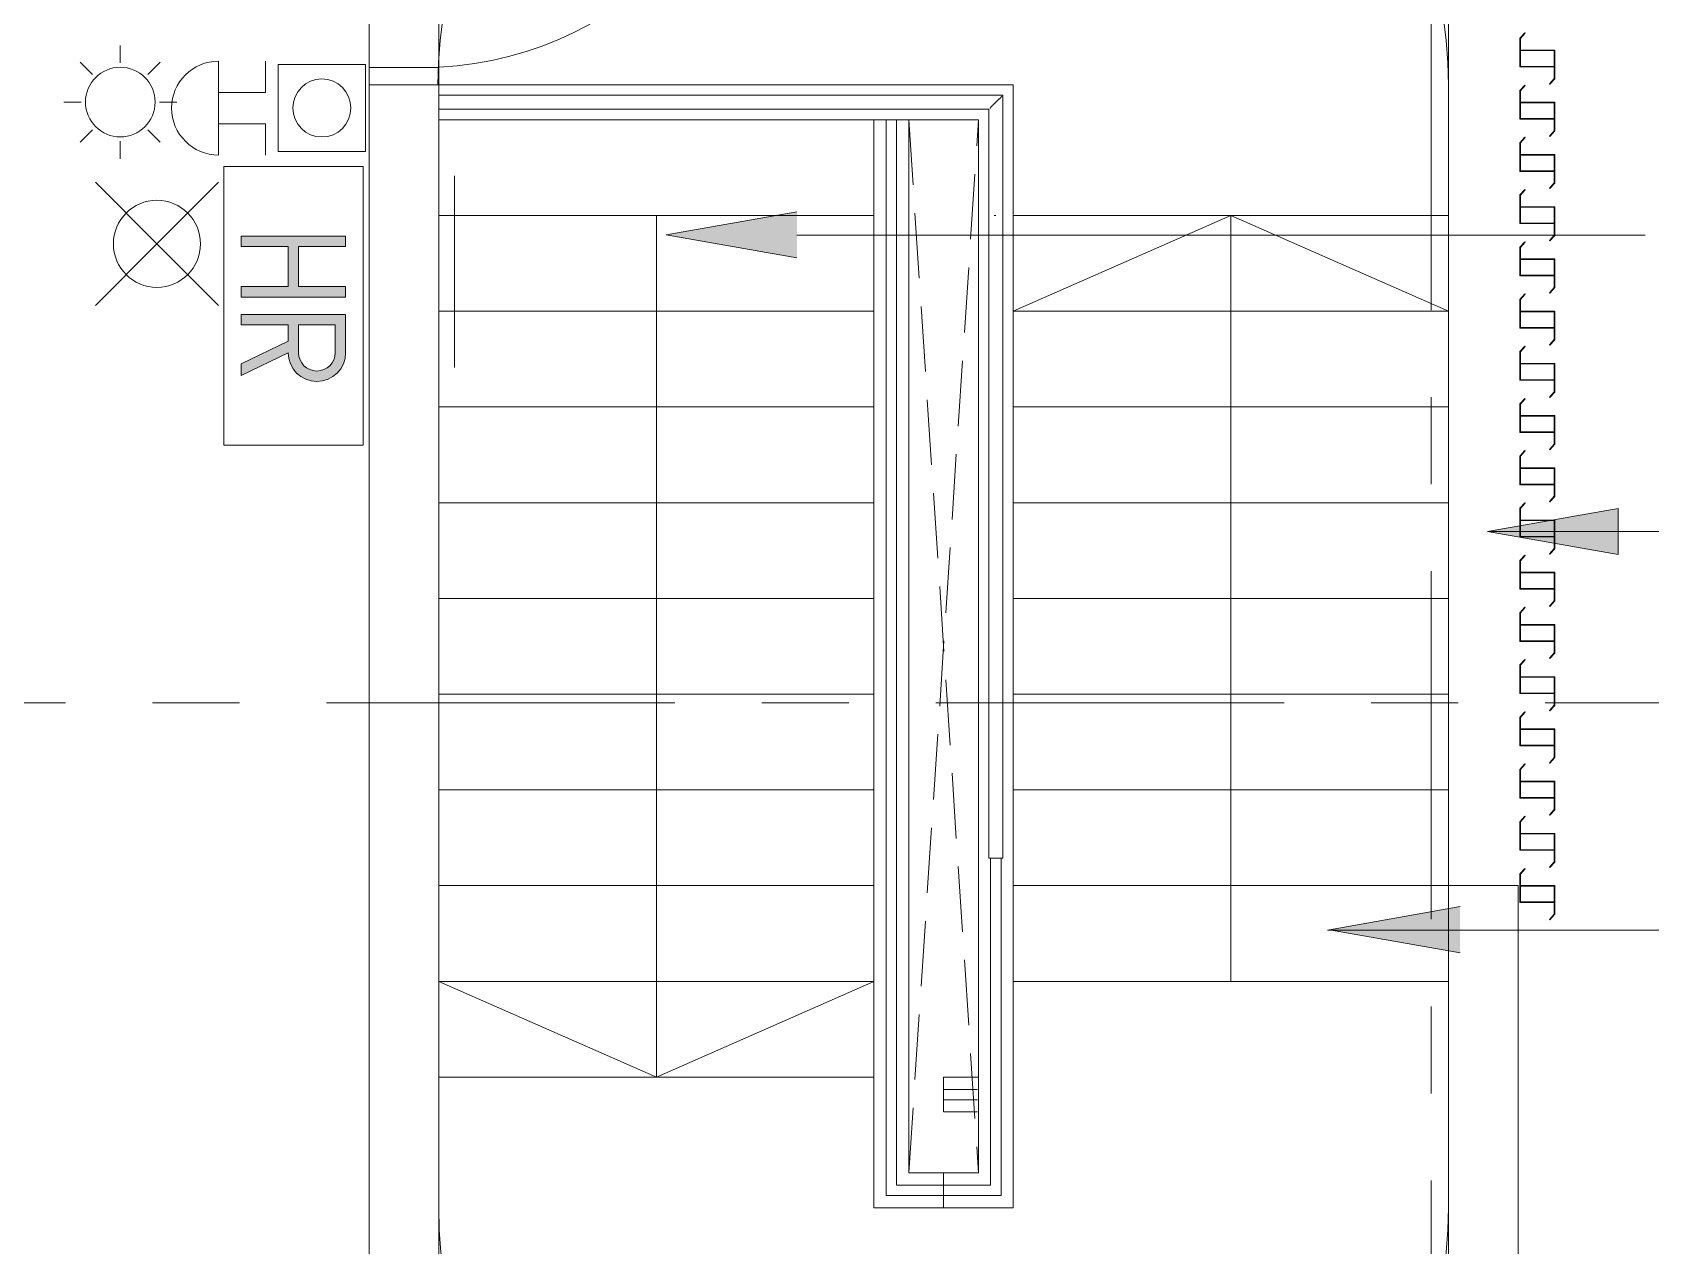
# Model space of a CAD drawing. Header units: millimetres. Extents: x -1834842 to 700335, y -490313101 to 518363.
# Drawn here: x -1195064 to -1190416, y 289210 to 292695 of the extents above; entities that cross this region are included whole.
import ezdxf

# ---------------------------------------------------------------- set-up
doc = ezdxf.new("R2010")
doc.units = ezdxf.units.MM
doc.header["$LTSCALE"] = 0.5
doc.linetypes.add('IDA - Grid Line', pattern=[3500, 2000, -500, 500, -500])
doc.linetypes.add('IDA - Hidden 065', pattern=[537.5, 375, -162.5])
doc.layers.add('0-LOWER ROOF', color=7, linetype='Continuous')
for name, color, linetype, lineweight in [('A-_ANOTTEXT_T', 7, 'Continuous', 9), ('A-_DETA----_ED-1', 7, 'Continuous', 9), ('A-_ROOMNAME_A', 8, 'Continuous', 9), ('A-_WALLPRTN_E', 8, 'Continuous', 9), ('S-_STRC----_A-1', 7, 'Continuous', 9)]:
    doc.layers.add(name, color=color, linetype=linetype, lineweight=lineweight)
for name, color, linetype, lineweight, true_color in [('A-_DETA----_ED', 6, 'Continuous', 9, 0xff00ff), ('A-_DETA----_ED-2', 1, 'Continuous', 9, 0xff0000), ('A-_DETA----_ED-3', 6, 'IDA - Hidden 065', 9, 0xff00ff), ('A-_DOOR----_E-1', 1, 'Continuous', 9, 0xff0000), ('A-_GENM----_M', 6, 'Continuous', 9, 0xff00ff), ('A-_HANR----_E3', 6, 'Continuous', 9, 0xff00ff), ('A-_HANR----_E6', 6, 'Continuous', 9, 0xff00ff), ('A-_WALL----_E', 6, 'Continuous', 9, 0xff00ff), ('A-_WALL----_E-1', 6, 'Continuous', 18, 0xff00ff), ('A-_WALL----_H-2', 9, 'Continuous', 9, 0x808080), ('A-_WALLPRTN_E-1', 6, 'Continuous', 18, 0xff00ff), ('S-_ANOTGRID_E-1', 9, 'IDA - Grid Line', 9, 0x808080), ('S-_STRC----_A', 6, 'Continuous', 9, 0xff00ff), ('S-_STRC----_E', 6, 'Continuous', 9, 0xff00ff)]:
    doc.layers.add(name, color=color, linetype=linetype, lineweight=lineweight, true_color=true_color)

# ---------------------------------------------------------------- blocks, each defined once
blk = doc.blocks.new('IDA - Stair Turning Space - 1250-2832024-BLK 2 LOWER ROOF PLAN')
at = {"layer": 'A-_DETA----_ED-2', "color": 8}
blk.add_line((0, -1250), (400, -1250), dxfattribs=at)
for centre, start, end in [((0, 0), 180, 270), ((400, 0), 270, 360)]:
    blk.add_arc(centre, 1250, start, end, dxfattribs=at)
blk = doc.blocks.new('BLK2-LOWER ROOF')
at = {"layer": 'A-_ANOTTEXT_T'}
for points in [[(-30186.2, -59008.5), (-29811.2, -59074.6), (-29811.2, -58942.4)], [(-30186.2, -59008.5), (-29811.2, -59074.6), (-29811.2, -58942.4)], [(-27828, -59860.1), (-27453, -59926.2), (-27453, -59794)], [(-27828, -59860.1), (-27453, -59926.2), (-27453, -59794)], [(-28281.4, -61003.9), (-27906.4, -61070), (-27906.4, -60937.7)], [(-28281.4, -61003.9), (-27906.4, -61070), (-27906.4, -60937.7)]]:
    blk.add_hatch(color=8, dxfattribs=at).paths.add_polyline_path(points)
at = {"layer": 'A-_DETA----_ED-1'}
blk.add_hatch(color=8, dxfattribs=at).paths.add_polyline_path([(-31407.3, -59186.8), (-31107.3, -59186.8), (-31107.3, -59156.8), (-31242.3, -59156.8), (-31242.3, -59041.8), (-31107.3, -59041.8), (-31107.3, -59011.8), (-31407.3, -59011.8), (-31407.3, -59041.8), (-31272.3, -59041.8), (-31272.3, -59156.8), (-31407.3, -59156.8)])
h = blk.add_hatch(color=8, dxfattribs=at)
h.paths.add_polyline_path([(-31189.8, -59429.3), (-31168.4, -59426.5), (-31148.5, -59418.3), (-31131.4, -59405.1), (-31118.3, -59388.1), (-31110.1, -59368.2), (-31107.3, -59346.8), (-31107.3, -59236.8), (-31407.3, -59236.8), (-31407.3, -59266.8), (-31272.3, -59266.8), (-31272.3, -59313.5), (-31407.3, -59378.5), (-31407.3, -59411.8), (-31272.3, -59346.8), (-31269.5, -59368.2), (-31261.2, -59388.1), (-31248.1, -59405.1), (-31231, -59418.3), (-31211.1, -59426.5)])
h.paths.add_polyline_path([(-31189.8, -59399.3), (-31203.4, -59397.5), (-31216, -59392.3), (-31226.9, -59383.9), (-31235.2, -59373.1), (-31240.5, -59360.4), (-31242.3, -59346.8), (-31242.3, -59266.8), (-31137.3, -59266.8), (-31139.1, -59360.4), (-31144.3, -59373.1), (-31152.6, -59383.9), (-31163.5, -59392.3), (-31176.2, -59397.5)])
at = {"layer": 'A-_WALL----_H-2'}
h = blk.add_hatch(dxfattribs=at)
h.set_pattern_fill('FP_3', color=8, style=0, pattern_type=2)
h.set_pattern_definition([(0, (89296.6, 0), (635, 635), [79.375, -555.625]), (90, (89296.6, 0), (-635, 635), [79.375, -555.625]), (135, (89375.97, 0), (-635.0003, 0), [112.253, -785.772]), (0, (89376, 357.2), (635, 635), [79.375, -555.625]), (45, (89415.66, 317.5), (0, 635.0003), [56.127, -841.899]), (135, (89415.66, 317.5), (-635.0003, 0), [56.127, -841.899]), (0, (89614.1, 515.94), (635, 635), [112.253, -522.747]), (45, (89614.1, 515.94), (0, 635.0003), [79.375, -818.651]), (135, (89726.35, 515.94), (-635.0003, 0), [79.375, -818.651]), (90, (89733.16, 158.75), (-635, 635), [79.375, -555.625]), (45, (89733.16, 158.75), (0, 635.0003), [56.127, -841.899]), (135, (89772.84, 198.44), (-635.0003, 0), [56.127, -841.899]), (0, (89376, 158.75), (635, 635), [39.687, -531.812]), (0, (89852.2, 317.5), (635, 635), [39.687, -531.812]), (90, (89653.8, 396.9), (-635, 635), [39.687, -531.812]), (135, (89733.16, 39.7), (-635.0003, 0), [56.127, -841.899]), (135, (89455.34, 476.25), (-635.0003, 0), [56.127, -841.899]), (45, (89594.25, 208.36), (0, 635.0003), [56.127, -841.899]), (90, (89514.9, 79.4), (-635, 635), [9.922, -625.078]), (90, (89544.64, 347.27), (-635, 635), [9.922, -625.078]), (90, (89842.3, 456.4), (-635, 635), [9.922, -625.078]), (90, (89852.2, 119.06), (-635, 635), [9.922, -625.078])])
h.paths.add_polyline_path([(-27739.8, -64562.4), (-27739.8, -61777.4), (-27939.8, -61777.4), (-27939.8, -64562.4)])
at = {"layer": 'A-_ANOTTEXT_T', "color": 8}
for p, q in [((-29811.2, -58942.4), (-30186.2, -59008.5)), ((-29811.2, -58942.4), (-30186.2, -59008.5)), ((-30186.2, -59008.5), (-29811.2, -59074.6)), ((-30186.2, -59008.5), (-29811.2, -59074.6)), ((-27453, -59794), (-27828, -59860.1)), ((-27453, -59794), (-27828, -59860.1)), ((-27453, -59926.2), (-27453, -59794)), ((-27453, -59926.2), (-27453, -59794)), ((-27828, -59860.1), (-27453, -59926.2)), ((-27828, -59860.1), (-19645.6, -59860.1)), ((-27828, -59860.1), (-27453, -59926.2)), ((-27906.4, -60937.7), (-28281.4, -61003.9)), ((-27906.4, -60937.7), (-28281.4, -61003.9)), ((-28281.4, -61003.9), (-27906.4, -61070)), ((-28281.4, -61003.9), (-27906.4, -61070))]:
    blk.add_line(p, q, dxfattribs=at)
at = {"layer": 'A-_DETA----_ED-1', "color": 8}
for p, q in [((-31754.3, -58514.4), (-31754.3, -58464.4)), ((-31833.9, -58547.4), (-31869.2, -58512)), ((-31674.8, -58547.4), (-31639.4, -58512)), ((-31471.9, -58509.1), (-31471.9, -58779.1)), ((-31336.9, -58599.1), (-31336.9, -58509.1)), ((-31300.5, -58768.8), (-31300.5, -58518.8)), ((-31300.5, -58518.8), (-31050.5, -58518.8)), ((-31050.5, -58518.8), (-31050.5, -58768.8)), ((-31336.9, -58599.1), (-31471.9, -58599.1)), ((-31866.8, -58626.9), (-31916.8, -58626.9)), ((-31641.8, -58626.9), (-31591.8, -58626.9)), ((-31336.9, -58689.1), (-31471.9, -58689.1)), ((-31336.9, -58689.1), (-31336.9, -58779.1)), ((-31833.9, -58706.5), (-31869.2, -58741.8)), ((-31754.3, -58739.4), (-31754.3, -58789.4)), ((-31674.8, -58706.5), (-31639.4, -58741.8)), ((-31050.5, -58768.8), (-31300.5, -58768.8)), ((-31457.3, -59611.8), (-31457.3, -58811.8)), ((-31457.3, -58811.8), (-31057.3, -58811.8)), ((-31057.3, -58811.8), (-31057.3, -59611.8)), ((-31825.9, -58857.1), (-31649.1, -59033.9)), ((-31472.3, -58857.1), (-31649.1, -59033.9)), ((-31407.3, -59011.8), (-31407.3, -59041.8)), ((-31107.3, -59011.8), (-31407.3, -59011.8)), ((-31107.3, -59011.8), (-31407.3, -59011.8)), ((-31407.3, -59011.8), (-31407.3, -59041.8)), ((-31107.3, -59041.8), (-31107.3, -59011.8)), ((-31107.3, -59041.8), (-31107.3, -59011.8)), ((-31825.9, -59210.7), (-31649.1, -59033.9)), ((-31472.3, -59210.7), (-31649.1, -59033.9)), ((-31272.3, -59041.8), (-31407.3, -59041.8)), ((-31407.3, -59041.8), (-31272.3, -59041.8)), ((-31272.3, -59041.8), (-31272.3, -59156.8)), ((-31272.3, -59041.8), (-31272.3, -59156.8)), ((-31242.3, -59041.8), (-31242.3, -59156.8)), ((-31107.3, -59041.8), (-31242.3, -59041.8)), ((-31242.3, -59156.8), (-31242.3, -59041.8)), ((-31242.3, -59041.8), (-31107.3, -59041.8)), ((-31407.3, -59156.8), (-31407.3, -59186.8)), ((-31407.3, -59156.8), (-31272.3, -59156.8)), ((-31272.3, -59156.8), (-31407.3, -59156.8)), ((-31407.3, -59156.8), (-31407.3, -59186.8)), ((-31242.3, -59156.8), (-31107.3, -59156.8)), ((-31107.3, -59156.8), (-31242.3, -59156.8)), ((-31107.3, -59186.8), (-31107.3, -59156.8)), ((-31107.3, -59186.8), (-31107.3, -59156.8)), ((-31107.3, -59186.8), (-31407.3, -59186.8)), ((-31407.3, -59186.8), (-31107.3, -59186.8)), ((-31407.3, -59236.8), (-31107.3, -59236.8)), ((-31407.3, -59236.8), (-31407.3, -59266.8)), ((-31107.3, -59236.8), (-31407.3, -59236.8)), ((-31407.3, -59236.8), (-31407.3, -59266.8)), ((-31107.3, -59346.8), (-31107.3, -59236.8)), ((-31107.3, -59346.8), (-31107.3, -59236.8)), ((-31407.3, -59266.8), (-31272.3, -59266.8)), ((-31407.3, -59266.8), (-31272.3, -59266.8)), ((-31272.3, -59266.8), (-31272.3, -59313.5)), ((-31272.3, -59266.8), (-31272.3, -59313.5)), ((-31242.3, -59266.8), (-31137.3, -59266.8)), ((-31242.3, -59346.8), (-31242.3, -59266.8)), ((-31242.3, -59346.8), (-31242.3, -59266.8)), ((-31242.3, -59266.8), (-31137.3, -59266.8)), ((-31137.3, -59346.8), (-31137.3, -59266.8)), ((-31137.3, -59266.8), (-31137.3, -59346.8)), ((-31407.3, -59378.5), (-31272.3, -59313.5)), ((-31272.3, -59313.5), (-31407.3, -59378.5)), ((-31407.3, -59411.8), (-31272.3, -59346.8)), ((-31407.3, -59411.8), (-31272.3, -59346.8)), ((-31407.3, -59378.5), (-31407.3, -59411.8)), ((-31407.3, -59378.5), (-31407.3, -59411.8)), ((-31057.3, -59611.8), (-31457.3, -59611.8))]:
    blk.add_line(p, q, dxfattribs=at)
for centre, radius in [((-31754.3, -58626.9), 100), ((-31175.5, -58643.8), 83.3), ((-31649.1, -59033.9), 125)]:
    blk.add_circle(centre, radius, dxfattribs=at)
for centre, radius, start, end in [((-31471.9, -58644.1), 135, 90, 270), ((-31189.8, -59346.8), 82.5, 180, 0), ((-31189.8, -59346.8), 82.5, 180, 0), ((-31189.8, -59346.8), 52.5, 180, 0), ((-31189.8, -59346.8), 52.5, 180, 0)]:
    blk.add_arc(centre, radius, start, end, dxfattribs=at)
at = {"layer": 'A-_DETA----_ED-2', "color": 8}
for centre, start, end in [((-29592.3, -58577.4), 90, 180), ((-29189.8, -58577.4), 0, 90)]:
    blk.add_arc(centre, 1250, start, end, dxfattribs=at)
at = {"layer": 'A-_DETA----_ED-3', "color": 8}
for p, q in [((-29489.8, -58677.4), (-29289.8, -61702.5)), ((-29489.8, -61702.5), (-29289.8, -58677.4))]:
    blk.add_line(p, q, dxfattribs=at)
at = {"layer": 'A-_DOOR----_E-1', "color": 8}
for p, q in [((-31039.8, -58527.4), (-30839.8, -58527.4)), ((-31039.8, -58577.4), (-31039.8, -58527.4)), ((-30839.8, -58527.4), (-30839.8, -58577.4)), ((-30839.8, -58577.4), (-31039.8, -58577.4))]:
    blk.add_line(p, q, dxfattribs=at)
blk.add_arc((-30889, -57527.4), 1000, 270, 0, dxfattribs=at)
at = {"layer": 'A-_GENM----_M', "color": 8}
for p, q in [((-27720.4, -58427.8), (-27734.8, -58443.6)), ((-27734.8, -58443.6), (-27734.8, -58525.8)), ((-27734.8, -58443.6), (-27734.8, -58443.6)), ((-27733.3, -58444.2), (-27719.4, -58428.9)), ((-27733.3, -58477.4), (-27733.3, -58444.2)), ((-27733.3, -58444.2), (-27733.3, -58444.2)), ((-27719.4, -58428.9), (-27720.4, -58427.8)), ((-27720.4, -58427.8), (-27720.4, -58427.8)), ((-27719.4, -58428.9), (-27719.4, -58428.9)), ((-27634.8, -58477.4), (-27733.3, -58477.4)), ((-27733.3, -58477.4), (-27733.3, -58477.4)), ((-27733.3, -58478.9), (-27636.3, -58478.9)), ((-27733.3, -58524.3), (-27733.3, -58478.9)), ((-27733.3, -58478.9), (-27733.3, -58478.9)), ((-27636.3, -58478.9), (-27636.3, -58524.3)), ((-27636.3, -58478.9), (-27636.3, -58478.9)), ((-27634.8, -58559.6), (-27634.8, -58477.4)), ((-27634.8, -58477.4), (-27634.8, -58477.4)), ((-27734.8, -58525.8), (-27636.3, -58525.8)), ((-27734.8, -58525.8), (-27734.8, -58525.8)), ((-27636.3, -58524.3), (-27733.3, -58524.3)), ((-27733.3, -58524.3), (-27733.3, -58524.3)), ((-27636.3, -58524.3), (-27636.3, -58524.3)), ((-27636.3, -58525.8), (-27636.3, -58559)), ((-27636.3, -58525.8), (-27636.3, -58525.8)), ((-27720.4, -58577.8), (-27734.8, -58593.6)), ((-27734.8, -58593.6), (-27734.8, -58675.8)), ((-27734.8, -58593.6), (-27734.8, -58593.6)), ((-27733.3, -58594.2), (-27719.4, -58578.9)), ((-27733.3, -58627.4), (-27733.3, -58594.2)), ((-27733.3, -58594.2), (-27733.3, -58594.2)), ((-27719.4, -58578.9), (-27720.4, -58577.8)), ((-27720.4, -58577.8), (-27720.4, -58577.8)), ((-27719.4, -58578.9), (-27719.4, -58578.9)), ((-27636.3, -58559), (-27650.2, -58574.4)), ((-27650.2, -58574.4), (-27649.2, -58575.4)), ((-27650.2, -58574.4), (-27650.2, -58574.4)), ((-27649.2, -58575.4), (-27634.8, -58559.6)), ((-27649.2, -58575.4), (-27649.2, -58575.4)), ((-27636.3, -58559), (-27636.3, -58559)), ((-27634.8, -58559.6), (-27634.8, -58559.6)), ((-27634.8, -58627.4), (-27733.3, -58627.4)), ((-27733.3, -58627.4), (-27733.3, -58627.4)), ((-27733.3, -58628.9), (-27636.3, -58628.9)), ((-27733.3, -58674.3), (-27733.3, -58628.9)), ((-27733.3, -58628.9), (-27733.3, -58628.9)), ((-27636.3, -58628.9), (-27636.3, -58674.3)), ((-27636.3, -58628.9), (-27636.3, -58628.9)), ((-27634.8, -58709.6), (-27634.8, -58627.4)), ((-27634.8, -58627.4), (-27634.8, -58627.4)), ((-27734.8, -58675.8), (-27636.3, -58675.8)), ((-27734.8, -58675.8), (-27734.8, -58675.8)), ((-27636.3, -58674.3), (-27733.3, -58674.3)), ((-27733.3, -58674.3), (-27733.3, -58674.3)), ((-27636.3, -58674.3), (-27636.3, -58674.3)), ((-27636.3, -58675.8), (-27636.3, -58709)), ((-27636.3, -58675.8), (-27636.3, -58675.8)), ((-27720.4, -58727.8), (-27734.8, -58743.6)), ((-27734.8, -58743.6), (-27734.8, -58825.8)), ((-27734.8, -58743.6), (-27734.8, -58743.6)), ((-27733.3, -58744.2), (-27719.4, -58728.9)), ((-27733.3, -58777.4), (-27733.3, -58744.2)), ((-27733.3, -58744.2), (-27733.3, -58744.2)), ((-27719.4, -58728.9), (-27720.4, -58727.8)), ((-27720.4, -58727.8), (-27720.4, -58727.8)), ((-27719.4, -58728.9), (-27719.4, -58728.9)), ((-27636.3, -58709), (-27650.2, -58724.4)), ((-27650.2, -58724.4), (-27649.2, -58725.4)), ((-27650.2, -58724.4), (-27650.2, -58724.4)), ((-27649.2, -58725.4), (-27634.8, -58709.6)), ((-27649.2, -58725.4), (-27649.2, -58725.4)), ((-27636.3, -58709), (-27636.3, -58709)), ((-27634.8, -58709.6), (-27634.8, -58709.6)), ((-27634.8, -58777.4), (-27733.3, -58777.4)), ((-27733.3, -58777.4), (-27733.3, -58777.4)), ((-27733.3, -58778.9), (-27636.3, -58778.9)), ((-27733.3, -58824.3), (-27733.3, -58778.9)), ((-27733.3, -58778.9), (-27733.3, -58778.9)), ((-27636.3, -58778.9), (-27636.3, -58824.3)), ((-27636.3, -58778.9), (-27636.3, -58778.9)), ((-27634.8, -58859.6), (-27634.8, -58777.4)), ((-27634.8, -58777.4), (-27634.8, -58777.4)), ((-27734.8, -58825.8), (-27636.3, -58825.8)), ((-27734.8, -58825.8), (-27734.8, -58825.8)), ((-27636.3, -58824.3), (-27733.3, -58824.3)), ((-27733.3, -58824.3), (-27733.3, -58824.3)), ((-27636.3, -58824.3), (-27636.3, -58824.3)), ((-27636.3, -58825.8), (-27636.3, -58859)), ((-27636.3, -58825.8), (-27636.3, -58825.8)), ((-27720.4, -58877.8), (-27734.8, -58893.6)), ((-27733.3, -58894.2), (-27719.4, -58878.9)), ((-27719.4, -58878.9), (-27720.4, -58877.8)), ((-27720.4, -58877.8), (-27720.4, -58877.8)), ((-27719.4, -58878.9), (-27719.4, -58878.9)), ((-27636.3, -58859), (-27650.2, -58874.4)), ((-27650.2, -58874.4), (-27649.2, -58875.4)), ((-27650.2, -58874.4), (-27650.2, -58874.4)), ((-27649.2, -58875.4), (-27634.8, -58859.6)), ((-27649.2, -58875.4), (-27649.2, -58875.4)), ((-27636.3, -58859), (-27636.3, -58859)), ((-27634.8, -58859.6), (-27634.8, -58859.6)), ((-27734.8, -58893.6), (-27734.8, -58975.8)), ((-27734.8, -58893.6), (-27734.8, -58893.6)), ((-27733.3, -58927.4), (-27733.3, -58894.2)), ((-27733.3, -58894.2), (-27733.3, -58894.2)), ((-27634.8, -58927.4), (-27733.3, -58927.4)), ((-27733.3, -58927.4), (-27733.3, -58927.4)), ((-27733.3, -58928.9), (-27636.3, -58928.9)), ((-27733.3, -58974.3), (-27733.3, -58928.9)), ((-27733.3, -58928.9), (-27733.3, -58928.9)), ((-27636.3, -58928.9), (-27636.3, -58974.3)), ((-27636.3, -58928.9), (-27636.3, -58928.9)), ((-27634.8, -59009.6), (-27634.8, -58927.4)), ((-27634.8, -58927.4), (-27634.8, -58927.4)), ((-27734.8, -58975.8), (-27636.3, -58975.8)), ((-27734.8, -58975.8), (-27734.8, -58975.8)), ((-27636.3, -58974.3), (-27733.3, -58974.3)), ((-27733.3, -58974.3), (-27733.3, -58974.3)), ((-27636.3, -58974.3), (-27636.3, -58974.3)), ((-27636.3, -58975.8), (-27636.3, -59009)), ((-27636.3, -58975.8), (-27636.3, -58975.8)), ((-27636.3, -59009), (-27650.2, -59024.4)), ((-27649.2, -59025.4), (-27634.8, -59009.6)), ((-27636.3, -59009), (-27636.3, -59009)), ((-27634.8, -59009.6), (-27634.8, -59009.6)), ((-27720.4, -59027.8), (-27734.8, -59043.6)), ((-27734.8, -59043.6), (-27734.8, -59125.8)), ((-27734.8, -59043.6), (-27734.8, -59043.6)), ((-27733.3, -59044.2), (-27719.4, -59028.9)), ((-27733.3, -59077.4), (-27733.3, -59044.2)), ((-27733.3, -59044.2), (-27733.3, -59044.2)), ((-27719.4, -59028.9), (-27720.4, -59027.8)), ((-27720.4, -59027.8), (-27720.4, -59027.8)), ((-27719.4, -59028.9), (-27719.4, -59028.9)), ((-27650.2, -59024.4), (-27649.2, -59025.4)), ((-27650.2, -59024.4), (-27650.2, -59024.4)), ((-27649.2, -59025.4), (-27649.2, -59025.4)), ((-27634.8, -59077.4), (-27733.3, -59077.4)), ((-27733.3, -59077.4), (-27733.3, -59077.4)), ((-27733.3, -59078.9), (-27636.3, -59078.9)), ((-27733.3, -59124.3), (-27733.3, -59078.9)), ((-27733.3, -59078.9), (-27733.3, -59078.9)), ((-27636.3, -59078.9), (-27636.3, -59124.3)), ((-27636.3, -59078.9), (-27636.3, -59078.9)), ((-27634.8, -59159.6), (-27634.8, -59077.4)), ((-27634.8, -59077.4), (-27634.8, -59077.4)), ((-27734.8, -59125.8), (-27636.3, -59125.8)), ((-27734.8, -59125.8), (-27734.8, -59125.8)), ((-27636.3, -59124.3), (-27733.3, -59124.3)), ((-27733.3, -59124.3), (-27733.3, -59124.3)), ((-27636.3, -59159), (-27650.2, -59174.4)), ((-27649.2, -59175.4), (-27634.8, -59159.6)), ((-27636.3, -59124.3), (-27636.3, -59124.3)), ((-27636.3, -59125.8), (-27636.3, -59159)), ((-27636.3, -59125.8), (-27636.3, -59125.8)), ((-27636.3, -59159), (-27636.3, -59159)), ((-27634.8, -59159.6), (-27634.8, -59159.6)), ((-27720.4, -59177.8), (-27734.8, -59193.6)), ((-27734.8, -59193.6), (-27734.8, -59275.8)), ((-27734.8, -59193.6), (-27734.8, -59193.6)), ((-27733.3, -59194.2), (-27719.4, -59178.9)), ((-27733.3, -59227.4), (-27733.3, -59194.2)), ((-27733.3, -59194.2), (-27733.3, -59194.2)), ((-27719.4, -59178.9), (-27720.4, -59177.8)), ((-27720.4, -59177.8), (-27720.4, -59177.8)), ((-27719.4, -59178.9), (-27719.4, -59178.9)), ((-27650.2, -59174.4), (-27649.2, -59175.4)), ((-27650.2, -59174.4), (-27650.2, -59174.4)), ((-27649.2, -59175.4), (-27649.2, -59175.4)), ((-27634.8, -59227.4), (-27733.3, -59227.4)), ((-27733.3, -59227.4), (-27733.3, -59227.4)), ((-27733.3, -59228.9), (-27636.3, -59228.9)), ((-27733.3, -59274.3), (-27733.3, -59228.9)), ((-27733.3, -59228.9), (-27733.3, -59228.9)), ((-27636.3, -59228.9), (-27636.3, -59274.3)), ((-27636.3, -59228.9), (-27636.3, -59228.9)), ((-27634.8, -59309.6), (-27634.8, -59227.4)), ((-27634.8, -59227.4), (-27634.8, -59227.4)), ((-27734.8, -59275.8), (-27636.3, -59275.8)), ((-27734.8, -59275.8), (-27734.8, -59275.8)), ((-27636.3, -59274.3), (-27733.3, -59274.3)), ((-27733.3, -59274.3), (-27733.3, -59274.3)), ((-27636.3, -59274.3), (-27636.3, -59274.3)), ((-27636.3, -59275.8), (-27636.3, -59309)), ((-27636.3, -59275.8), (-27636.3, -59275.8)), ((-27720.4, -59327.8), (-27734.8, -59343.6)), ((-27734.8, -59343.6), (-27734.8, -59425.8)), ((-27734.8, -59343.6), (-27734.8, -59343.6)), ((-27733.3, -59344.2), (-27719.4, -59328.9)), ((-27733.3, -59377.4), (-27733.3, -59344.2)), ((-27733.3, -59344.2), (-27733.3, -59344.2)), ((-27719.4, -59328.9), (-27720.4, -59327.8)), ((-27720.4, -59327.8), (-27720.4, -59327.8)), ((-27719.4, -59328.9), (-27719.4, -59328.9)), ((-27636.3, -59309), (-27650.2, -59324.4)), ((-27650.2, -59324.4), (-27649.2, -59325.4)), ((-27650.2, -59324.4), (-27650.2, -59324.4)), ((-27649.2, -59325.4), (-27634.8, -59309.6)), ((-27649.2, -59325.4), (-27649.2, -59325.4)), ((-27636.3, -59309), (-27636.3, -59309)), ((-27634.8, -59309.6), (-27634.8, -59309.6)), ((-27634.8, -59377.4), (-27733.3, -59377.4)), ((-27733.3, -59377.4), (-27733.3, -59377.4)), ((-27733.3, -59378.9), (-27636.3, -59378.9)), ((-27733.3, -59424.3), (-27733.3, -59378.9)), ((-27733.3, -59378.9), (-27733.3, -59378.9)), ((-27636.3, -59378.9), (-27636.3, -59424.3)), ((-27636.3, -59378.9), (-27636.3, -59378.9)), ((-27634.8, -59459.6), (-27634.8, -59377.4)), ((-27634.8, -59377.4), (-27634.8, -59377.4)), ((-27734.8, -59425.8), (-27636.3, -59425.8)), ((-27734.8, -59425.8), (-27734.8, -59425.8)), ((-27636.3, -59424.3), (-27733.3, -59424.3)), ((-27733.3, -59424.3), (-27733.3, -59424.3)), ((-27636.3, -59424.3), (-27636.3, -59424.3)), ((-27636.3, -59425.8), (-27636.3, -59459)), ((-27636.3, -59425.8), (-27636.3, -59425.8)), ((-27720.4, -59477.8), (-27734.8, -59493.6)), ((-27733.3, -59494.2), (-27719.4, -59478.9)), ((-27719.4, -59478.9), (-27720.4, -59477.8)), ((-27720.4, -59477.8), (-27720.4, -59477.8)), ((-27719.4, -59478.9), (-27719.4, -59478.9)), ((-27636.3, -59459), (-27650.2, -59474.4)), ((-27650.2, -59474.4), (-27649.2, -59475.4)), ((-27650.2, -59474.4), (-27650.2, -59474.4)), ((-27649.2, -59475.4), (-27634.8, -59459.6)), ((-27649.2, -59475.4), (-27649.2, -59475.4)), ((-27636.3, -59459), (-27636.3, -59459)), ((-27634.8, -59459.6), (-27634.8, -59459.6)), ((-27734.8, -59493.6), (-27734.8, -59575.8)), ((-27734.8, -59493.6), (-27734.8, -59493.6)), ((-27733.3, -59527.4), (-27733.3, -59494.2)), ((-27733.3, -59494.2), (-27733.3, -59494.2)), ((-27634.8, -59527.4), (-27733.3, -59527.4)), ((-27733.3, -59527.4), (-27733.3, -59527.4)), ((-27733.3, -59528.9), (-27636.3, -59528.9)), ((-27733.3, -59574.3), (-27733.3, -59528.9)), ((-27733.3, -59528.9), (-27733.3, -59528.9)), ((-27636.3, -59528.9), (-27636.3, -59574.3)), ((-27636.3, -59528.9), (-27636.3, -59528.9)), ((-27634.8, -59609.6), (-27634.8, -59527.4)), ((-27634.8, -59527.4), (-27634.8, -59527.4)), ((-27734.8, -59575.8), (-27636.3, -59575.8)), ((-27734.8, -59575.8), (-27734.8, -59575.8)), ((-27636.3, -59574.3), (-27733.3, -59574.3)), ((-27733.3, -59574.3), (-27733.3, -59574.3)), ((-27636.3, -59574.3), (-27636.3, -59574.3)), ((-27636.3, -59575.8), (-27636.3, -59609)), ((-27636.3, -59575.8), (-27636.3, -59575.8)), ((-27720.4, -59627.8), (-27734.8, -59643.6)), ((-27719.4, -59628.9), (-27720.4, -59627.8)), ((-27720.4, -59627.8), (-27720.4, -59627.8)), ((-27636.3, -59609), (-27650.2, -59624.4)), ((-27650.2, -59624.4), (-27649.2, -59625.4)), ((-27650.2, -59624.4), (-27650.2, -59624.4)), ((-27649.2, -59625.4), (-27634.8, -59609.6)), ((-27649.2, -59625.4), (-27649.2, -59625.4)), ((-27636.3, -59609), (-27636.3, -59609)), ((-27634.8, -59609.6), (-27634.8, -59609.6)), ((-27734.8, -59643.6), (-27734.8, -59725.8)), ((-27734.8, -59643.6), (-27734.8, -59643.6)), ((-27733.3, -59644.2), (-27719.4, -59628.9)), ((-27733.3, -59677.4), (-27733.3, -59644.2)), ((-27733.3, -59644.2), (-27733.3, -59644.2)), ((-27719.4, -59628.9), (-27719.4, -59628.9)), ((-27634.8, -59677.4), (-27733.3, -59677.4)), ((-27733.3, -59677.4), (-27733.3, -59677.4)), ((-27733.3, -59678.9), (-27636.3, -59678.9)), ((-27733.3, -59724.3), (-27733.3, -59678.9)), ((-27733.3, -59678.9), (-27733.3, -59678.9)), ((-27636.3, -59678.9), (-27636.3, -59724.3)), ((-27636.3, -59678.9), (-27636.3, -59678.9)), ((-27634.8, -59759.6), (-27634.8, -59677.4)), ((-27634.8, -59677.4), (-27634.8, -59677.4)), ((-27734.8, -59725.8), (-27636.3, -59725.8)), ((-27734.8, -59725.8), (-27734.8, -59725.8)), ((-27636.3, -59724.3), (-27733.3, -59724.3)), ((-27733.3, -59724.3), (-27733.3, -59724.3)), ((-27636.3, -59759), (-27650.2, -59774.4)), ((-27649.2, -59775.4), (-27634.8, -59759.6)), ((-27636.3, -59724.3), (-27636.3, -59724.3)), ((-27636.3, -59725.8), (-27636.3, -59759)), ((-27636.3, -59725.8), (-27636.3, -59725.8)), ((-27636.3, -59759), (-27636.3, -59759)), ((-27634.8, -59759.6), (-27634.8, -59759.6)), ((-27720.4, -59777.8), (-27734.8, -59793.6)), ((-27734.8, -59793.6), (-27734.8, -59875.8)), ((-27734.8, -59793.6), (-27734.8, -59793.6)), ((-27733.3, -59794.2), (-27719.4, -59778.9)), ((-27733.3, -59827.4), (-27733.3, -59794.2)), ((-27733.3, -59794.2), (-27733.3, -59794.2)), ((-27719.4, -59778.9), (-27720.4, -59777.8)), ((-27720.4, -59777.8), (-27720.4, -59777.8)), ((-27719.4, -59778.9), (-27719.4, -59778.9)), ((-27650.2, -59774.4), (-27649.2, -59775.4)), ((-27650.2, -59774.4), (-27650.2, -59774.4)), ((-27649.2, -59775.4), (-27649.2, -59775.4)), ((-27634.8, -59827.4), (-27733.3, -59827.4)), ((-27733.3, -59827.4), (-27733.3, -59827.4)), ((-27733.3, -59828.9), (-27636.3, -59828.9)), ((-27733.3, -59874.3), (-27733.3, -59828.9)), ((-27733.3, -59828.9), (-27733.3, -59828.9)), ((-27636.3, -59828.9), (-27636.3, -59874.3)), ((-27636.3, -59828.9), (-27636.3, -59828.9)), ((-27634.8, -59909.6), (-27634.8, -59827.4)), ((-27634.8, -59827.4), (-27634.8, -59827.4)), ((-27734.8, -59875.8), (-27636.3, -59875.8)), ((-27734.8, -59875.8), (-27734.8, -59875.8)), ((-27636.3, -59874.3), (-27733.3, -59874.3)), ((-27733.3, -59874.3), (-27733.3, -59874.3)), ((-27636.3, -59874.3), (-27636.3, -59874.3)), ((-27636.3, -59875.8), (-27636.3, -59909)), ((-27636.3, -59875.8), (-27636.3, -59875.8)), ((-27720.4, -59927.8), (-27734.8, -59943.6)), ((-27734.8, -59943.6), (-27734.8, -60025.8)), ((-27734.8, -59943.6), (-27734.8, -59943.6)), ((-27733.3, -59944.2), (-27719.4, -59928.9)), ((-27733.3, -59977.4), (-27733.3, -59944.2)), ((-27733.3, -59944.2), (-27733.3, -59944.2)), ((-27719.4, -59928.9), (-27720.4, -59927.8)), ((-27720.4, -59927.8), (-27720.4, -59927.8)), ((-27719.4, -59928.9), (-27719.4, -59928.9)), ((-27636.3, -59909), (-27650.2, -59924.4)), ((-27650.2, -59924.4), (-27649.2, -59925.4)), ((-27650.2, -59924.4), (-27650.2, -59924.4)), ((-27649.2, -59925.4), (-27634.8, -59909.6)), ((-27649.2, -59925.4), (-27649.2, -59925.4)), ((-27636.3, -59909), (-27636.3, -59909)), ((-27634.8, -59909.6), (-27634.8, -59909.6)), ((-27634.8, -59977.4), (-27733.3, -59977.4)), ((-27733.3, -59977.4), (-27733.3, -59977.4)), ((-27733.3, -59978.9), (-27636.3, -59978.9)), ((-27733.3, -60024.3), (-27733.3, -59978.9)), ((-27733.3, -59978.9), (-27733.3, -59978.9)), ((-27636.3, -59978.9), (-27636.3, -60024.3)), ((-27636.3, -59978.9), (-27636.3, -59978.9)), ((-27634.8, -60059.6), (-27634.8, -59977.4)), ((-27634.8, -59977.4), (-27634.8, -59977.4)), ((-27734.8, -60025.8), (-27636.3, -60025.8)), ((-27734.8, -60025.8), (-27734.8, -60025.8)), ((-27636.3, -60024.3), (-27733.3, -60024.3)), ((-27733.3, -60024.3), (-27733.3, -60024.3)), ((-27636.3, -60024.3), (-27636.3, -60024.3)), ((-27636.3, -60025.8), (-27636.3, -60059)), ((-27636.3, -60025.8), (-27636.3, -60025.8)), ((-27720.4, -60077.8), (-27734.8, -60093.6)), ((-27733.3, -60094.2), (-27719.4, -60078.9)), ((-27719.4, -60078.9), (-27720.4, -60077.8)), ((-27720.4, -60077.8), (-27720.4, -60077.8)), ((-27719.4, -60078.9), (-27719.4, -60078.9)), ((-27636.3, -60059), (-27650.2, -60074.4)), ((-27650.2, -60074.4), (-27649.2, -60075.4)), ((-27650.2, -60074.4), (-27650.2, -60074.4)), ((-27649.2, -60075.4), (-27634.8, -60059.6)), ((-27649.2, -60075.4), (-27649.2, -60075.4)), ((-27636.3, -60059), (-27636.3, -60059)), ((-27634.8, -60059.6), (-27634.8, -60059.6)), ((-27734.8, -60093.6), (-27734.8, -60175.8)), ((-27734.8, -60093.6), (-27734.8, -60093.6)), ((-27733.3, -60127.4), (-27733.3, -60094.2)), ((-27733.3, -60094.2), (-27733.3, -60094.2)), ((-27634.8, -60127.4), (-27733.3, -60127.4)), ((-27733.3, -60127.4), (-27733.3, -60127.4)), ((-27733.3, -60128.9), (-27636.3, -60128.9)), ((-27733.3, -60174.3), (-27733.3, -60128.9)), ((-27733.3, -60128.9), (-27733.3, -60128.9)), ((-27636.3, -60128.9), (-27636.3, -60174.3)), ((-27636.3, -60128.9), (-27636.3, -60128.9)), ((-27634.8, -60209.6), (-27634.8, -60127.4)), ((-27634.8, -60127.4), (-27634.8, -60127.4)), ((-27734.8, -60175.8), (-27636.3, -60175.8)), ((-27734.8, -60175.8), (-27734.8, -60175.8)), ((-27636.3, -60174.3), (-27733.3, -60174.3)), ((-27733.3, -60174.3), (-27733.3, -60174.3)), ((-27636.3, -60174.3), (-27636.3, -60174.3)), ((-27636.3, -60175.8), (-27636.3, -60209)), ((-27636.3, -60175.8), (-27636.3, -60175.8)), ((-27720.4, -60227.8), (-27734.8, -60243.6)), ((-27733.3, -60244.2), (-27719.4, -60228.9)), ((-27719.4, -60228.9), (-27720.4, -60227.8)), ((-27720.4, -60227.8), (-27720.4, -60227.8)), ((-27719.4, -60228.9), (-27719.4, -60228.9)), ((-27636.3, -60209), (-27650.2, -60224.4)), ((-27650.2, -60224.4), (-27649.2, -60225.4)), ((-27650.2, -60224.4), (-27650.2, -60224.4)), ((-27649.2, -60225.4), (-27634.8, -60209.6)), ((-27649.2, -60225.4), (-27649.2, -60225.4)), ((-27636.3, -60209), (-27636.3, -60209)), ((-27634.8, -60209.6), (-27634.8, -60209.6)), ((-27734.8, -60243.6), (-27734.8, -60325.8)), ((-27734.8, -60243.6), (-27734.8, -60243.6)), ((-27733.3, -60277.4), (-27733.3, -60244.2)), ((-27733.3, -60244.2), (-27733.3, -60244.2)), ((-27634.8, -60277.4), (-27733.3, -60277.4)), ((-27733.3, -60277.4), (-27733.3, -60277.4)), ((-27634.8, -60359.6), (-27634.8, -60277.4)), ((-27634.8, -60277.4), (-27634.8, -60277.4)), ((-27733.3, -60278.9), (-27636.3, -60278.9)), ((-27733.3, -60324.3), (-27733.3, -60278.9)), ((-27733.3, -60278.9), (-27733.3, -60278.9)), ((-27636.3, -60324.3), (-27733.3, -60324.3)), ((-27733.3, -60324.3), (-27733.3, -60324.3)), ((-27636.3, -60278.9), (-27636.3, -60324.3)), ((-27636.3, -60278.9), (-27636.3, -60278.9)), ((-27636.3, -60324.3), (-27636.3, -60324.3)), ((-27734.8, -60325.8), (-27636.3, -60325.8)), ((-27734.8, -60325.8), (-27734.8, -60325.8)), ((-27636.3, -60359), (-27650.2, -60374.4)), ((-27649.2, -60375.4), (-27634.8, -60359.6)), ((-27636.3, -60325.8), (-27636.3, -60359)), ((-27636.3, -60325.8), (-27636.3, -60325.8)), ((-27636.3, -60359), (-27636.3, -60359)), ((-27634.8, -60359.6), (-27634.8, -60359.6)), ((-27720.4, -60377.8), (-27734.8, -60393.6)), ((-27734.8, -60393.6), (-27734.8, -60475.8)), ((-27734.8, -60393.6), (-27734.8, -60393.6)), ((-27733.3, -60394.2), (-27719.4, -60378.9)), ((-27733.3, -60427.4), (-27733.3, -60394.2)), ((-27733.3, -60394.2), (-27733.3, -60394.2)), ((-27719.4, -60378.9), (-27720.4, -60377.8)), ((-27720.4, -60377.8), (-27720.4, -60377.8)), ((-27719.4, -60378.9), (-27719.4, -60378.9)), ((-27650.2, -60374.4), (-27649.2, -60375.4)), ((-27650.2, -60374.4), (-27650.2, -60374.4)), ((-27649.2, -60375.4), (-27649.2, -60375.4)), ((-27634.8, -60427.4), (-27733.3, -60427.4)), ((-27733.3, -60427.4), (-27733.3, -60427.4)), ((-27733.3, -60428.9), (-27636.3, -60428.9)), ((-27733.3, -60474.3), (-27733.3, -60428.9)), ((-27733.3, -60428.9), (-27733.3, -60428.9)), ((-27636.3, -60428.9), (-27636.3, -60474.3)), ((-27636.3, -60428.9), (-27636.3, -60428.9)), ((-27634.8, -60509.6), (-27634.8, -60427.4)), ((-27634.8, -60427.4), (-27634.8, -60427.4)), ((-27734.8, -60475.8), (-27636.3, -60475.8)), ((-27734.8, -60475.8), (-27734.8, -60475.8)), ((-27636.3, -60474.3), (-27733.3, -60474.3)), ((-27733.3, -60474.3), (-27733.3, -60474.3)), ((-27636.3, -60509), (-27650.2, -60524.4)), ((-27649.2, -60525.4), (-27634.8, -60509.6)), ((-27636.3, -60474.3), (-27636.3, -60474.3)), ((-27636.3, -60475.8), (-27636.3, -60509)), ((-27636.3, -60475.8), (-27636.3, -60475.8)), ((-27636.3, -60509), (-27636.3, -60509)), ((-27634.8, -60509.6), (-27634.8, -60509.6)), ((-27720.4, -60527.8), (-27734.8, -60543.6)), ((-27734.8, -60543.6), (-27734.8, -60625.8)), ((-27734.8, -60543.6), (-27734.8, -60543.6)), ((-27733.3, -60544.2), (-27719.4, -60528.9)), ((-27733.3, -60577.4), (-27733.3, -60544.2)), ((-27733.3, -60544.2), (-27733.3, -60544.2)), ((-27719.4, -60528.9), (-27720.4, -60527.8)), ((-27720.4, -60527.8), (-27720.4, -60527.8)), ((-27719.4, -60528.9), (-27719.4, -60528.9)), ((-27650.2, -60524.4), (-27649.2, -60525.4)), ((-27650.2, -60524.4), (-27650.2, -60524.4)), ((-27649.2, -60525.4), (-27649.2, -60525.4)), ((-27634.8, -60577.4), (-27733.3, -60577.4)), ((-27733.3, -60577.4), (-27733.3, -60577.4)), ((-27733.3, -60578.9), (-27636.3, -60578.9)), ((-27733.3, -60624.3), (-27733.3, -60578.9)), ((-27733.3, -60578.9), (-27733.3, -60578.9)), ((-27636.3, -60578.9), (-27636.3, -60624.3)), ((-27636.3, -60578.9), (-27636.3, -60578.9)), ((-27634.8, -60659.6), (-27634.8, -60577.4)), ((-27634.8, -60577.4), (-27634.8, -60577.4)), ((-27734.8, -60625.8), (-27636.3, -60625.8)), ((-27734.8, -60625.8), (-27734.8, -60625.8)), ((-27636.3, -60624.3), (-27733.3, -60624.3)), ((-27733.3, -60624.3), (-27733.3, -60624.3)), ((-27636.3, -60624.3), (-27636.3, -60624.3)), ((-27636.3, -60625.8), (-27636.3, -60659)), ((-27636.3, -60625.8), (-27636.3, -60625.8)), ((-27720.4, -60677.8), (-27734.8, -60693.6)), ((-27734.8, -60693.6), (-27734.8, -60775.8)), ((-27734.8, -60693.6), (-27734.8, -60693.6)), ((-27733.3, -60694.2), (-27719.4, -60678.9)), ((-27733.3, -60727.4), (-27733.3, -60694.2)), ((-27733.3, -60694.2), (-27733.3, -60694.2)), ((-27719.4, -60678.9), (-27720.4, -60677.8)), ((-27720.4, -60677.8), (-27720.4, -60677.8)), ((-27719.4, -60678.9), (-27719.4, -60678.9)), ((-27636.3, -60659), (-27650.2, -60674.4)), ((-27650.2, -60674.4), (-27649.2, -60675.4)), ((-27650.2, -60674.4), (-27650.2, -60674.4)), ((-27649.2, -60675.4), (-27634.8, -60659.6)), ((-27649.2, -60675.4), (-27649.2, -60675.4)), ((-27636.3, -60659), (-27636.3, -60659)), ((-27634.8, -60659.6), (-27634.8, -60659.6)), ((-27634.8, -60727.4), (-27733.3, -60727.4)), ((-27733.3, -60727.4), (-27733.3, -60727.4)), ((-27733.3, -60728.9), (-27636.3, -60728.9)), ((-27733.3, -60774.3), (-27733.3, -60728.9)), ((-27733.3, -60728.9), (-27733.3, -60728.9)), ((-27636.3, -60728.9), (-27636.3, -60774.3)), ((-27636.3, -60728.9), (-27636.3, -60728.9)), ((-27634.8, -60809.6), (-27634.8, -60727.4)), ((-27634.8, -60727.4), (-27634.8, -60727.4)), ((-27734.8, -60775.8), (-27636.3, -60775.8)), ((-27734.8, -60775.8), (-27734.8, -60775.8)), ((-27636.3, -60774.3), (-27733.3, -60774.3)), ((-27733.3, -60774.3), (-27733.3, -60774.3)), ((-27636.3, -60774.3), (-27636.3, -60774.3)), ((-27636.3, -60775.8), (-27636.3, -60809)), ((-27636.3, -60775.8), (-27636.3, -60775.8)), ((-27720.4, -60827.8), (-27734.8, -60843.6)), ((-27733.3, -60844.2), (-27719.4, -60828.9)), ((-27719.4, -60828.9), (-27720.4, -60827.8)), ((-27720.4, -60827.8), (-27720.4, -60827.8)), ((-27719.4, -60828.9), (-27719.4, -60828.9)), ((-27636.3, -60809), (-27650.2, -60824.4)), ((-27650.2, -60824.4), (-27649.2, -60825.4)), ((-27650.2, -60824.4), (-27650.2, -60824.4)), ((-27649.2, -60825.4), (-27634.8, -60809.6)), ((-27649.2, -60825.4), (-27649.2, -60825.4)), ((-27636.3, -60809), (-27636.3, -60809)), ((-27634.8, -60809.6), (-27634.8, -60809.6)), ((-27734.8, -60843.6), (-27734.8, -60925.8)), ((-27734.8, -60843.6), (-27734.8, -60843.6)), ((-27733.3, -60877.4), (-27733.3, -60844.2)), ((-27733.3, -60844.2), (-27733.3, -60844.2)), ((-27634.8, -60877.4), (-27733.3, -60877.4)), ((-27733.3, -60877.4), (-27733.3, -60877.4)), ((-27733.3, -60878.9), (-27636.3, -60878.9)), ((-27733.3, -60924.3), (-27733.3, -60878.9)), ((-27733.3, -60878.9), (-27733.3, -60878.9)), ((-27636.3, -60878.9), (-27636.3, -60924.3)), ((-27636.3, -60878.9), (-27636.3, -60878.9)), ((-27634.8, -60959.6), (-27634.8, -60877.4)), ((-27634.8, -60877.4), (-27634.8, -60877.4)), ((-27734.8, -60925.8), (-27636.3, -60925.8)), ((-27734.8, -60925.8), (-27734.8, -60925.8)), ((-27636.3, -60924.3), (-27733.3, -60924.3)), ((-27733.3, -60924.3), (-27733.3, -60924.3)), ((-27636.3, -60924.3), (-27636.3, -60924.3)), ((-27636.3, -60925.8), (-27636.3, -60959)), ((-27636.3, -60925.8), (-27636.3, -60925.8)), ((-27636.3, -60959), (-27650.2, -60974.4)), ((-27650.2, -60974.4), (-27649.2, -60975.4)), ((-27650.2, -60974.4), (-27650.2, -60974.4)), ((-27649.2, -60975.4), (-27634.8, -60959.6)), ((-27649.2, -60975.4), (-27649.2, -60975.4)), ((-27636.3, -60959), (-27636.3, -60959)), ((-27634.8, -60959.6), (-27634.8, -60959.6))]:
    blk.add_line(p, q, dxfattribs=at)
at = {"layer": 'A-_HANR----_E3', "color": 8}
for p, q in [((-30839.8, -58677.4), (-30839.8, -58577.4)), ((-29189.8, -58577.4), (-30839.8, -58577.4)), ((-29189.8, -58577.4), (-29589.8, -58577.4)), ((-29189.8, -58952.4), (-29189.8, -58577.4)), ((-29189.8, -58952.4), (-29189.8, -58577.4)), ((-30839.8, -58642.4), (-30839.8, -58612.4)), ((-30839.8, -58642.4), (-30839.8, -58612.4)), ((-29289.8, -58677.4), (-30839.8, -58677.4)), ((-29589.8, -58677.4), (-29589.8, -61427.4)), ((-29554.8, -58677.4), (-29554.8, -61427.4)), ((-29554.8, -58677.4), (-29554.8, -61427.4)), ((-29524.8, -58677.4), (-29524.8, -61427.4)), ((-29524.8, -58677.4), (-29524.8, -61427.4)), ((-29489.8, -58677.4), (-29489.8, -61427.4)), ((-29292.3, -58677.4), (-29489.8, -58677.4)), ((-29289.8, -58952.4), (-29289.8, -58677.4)), ((-29289.8, -58952.4), (-29289.8, -58677.4)), ((-29289.8, -61427.4), (-29289.8, -58952.4)), ((-29289.8, -61427.4), (-29289.8, -58952.4)), ((-29189.8, -61427.4), (-29189.8, -58952.4)), ((-29189.8, -61427.4), (-29189.8, -58952.4)), ((-29254.8, -61427.4), (-29254.8, -60798.3)), ((-29254.8, -61427.4), (-29254.8, -60798.3)), ((-29224.8, -61427.4), (-29224.8, -60798.3)), ((-29224.8, -61427.4), (-29224.8, -60798.3)), ((-29589.8, -61427.4), (-29589.8, -61802.4)), ((-29554.8, -61427.4), (-29554.8, -61767.4)), ((-29554.8, -61427.4), (-29554.8, -61767.4)), ((-29524.8, -61427.4), (-29524.8, -61737.4)), ((-29524.8, -61427.4), (-29524.8, -61737.4)), ((-29489.8, -61427.4), (-29489.8, -61702.4)), ((-29389.8, -61427.4), (-29289.8, -61427.4)), ((-29389.8, -61527.4), (-29389.8, -61427.4)), ((-29289.8, -61702.4), (-29289.8, -61427.4)), ((-29254.8, -61737.4), (-29254.8, -61427.4)), ((-29254.8, -61737.4), (-29254.8, -61427.4)), ((-29224.8, -61767.4), (-29224.8, -61427.4)), ((-29224.8, -61767.4), (-29224.8, -61427.4)), ((-29189.8, -61527.4), (-29189.8, -61427.4)), ((-29189.8, -61802.4), (-29189.8, -61427.4)), ((-29389.8, -61462.4), (-29292.3, -61462.4)), ((-29389.8, -61492.4), (-29389.8, -61462.4)), ((-29389.8, -61462.4), (-29292.3, -61462.4)), ((-29389.8, -61492.4), (-29389.8, -61462.4)), ((-29389.8, -61492.4), (-29292.3, -61492.4)), ((-29389.8, -61492.4), (-29292.3, -61492.4)), ((-29389.8, -61527.4), (-29292.3, -61527.4)), ((-29489.8, -61702.4), (-29389.8, -61702.4)), ((-29389.8, -61702.4), (-29389.8, -61802.4)), ((-29389.8, -61702.4), (-29289.8, -61702.4)), ((-29389.8, -61802.4), (-29389.8, -61702.4)), ((-29524.8, -61737.4), (-29389.8, -61737.4)), ((-29524.8, -61737.4), (-29389.8, -61737.4)), ((-29389.8, -61737.4), (-29389.8, -61767.4)), ((-29389.8, -61737.4), (-29389.8, -61767.4)), ((-29389.8, -61737.4), (-29254.8, -61737.4)), ((-29389.8, -61767.4), (-29389.8, -61737.4)), ((-29389.8, -61737.4), (-29254.8, -61737.4)), ((-29389.8, -61767.4), (-29389.8, -61737.4)), ((-29589.8, -61802.4), (-29389.8, -61802.4)), ((-29554.8, -61767.4), (-29389.8, -61767.4)), ((-29554.8, -61767.4), (-29389.8, -61767.4)), ((-29389.8, -61767.4), (-29224.8, -61767.4)), ((-29389.8, -61767.4), (-29224.8, -61767.4)), ((-29389.8, -61802.4), (-29189.8, -61802.4))]:
    blk.add_line(p, q, dxfattribs=at)
at = {"layer": 'A-_HANR----_E6', "color": 8}
for p, q in [((-29219.8, -58607.4), (-30839.8, -58607.4)), ((-30839.8, -58647.4), (-30839.8, -58607.4)), ((-29219.8, -58607.4), (-30839.8, -58607.4)), ((-30839.8, -58610.1), (-30839.8, -58644.7)), ((-30839.8, -58644.7), (-30839.8, -58610.1)), ((-30839.8, -58647.4), (-29259.8, -58647.4)), ((-29259.8, -58647.4), (-30839.8, -58647.4)), ((-29259.8, -58647.4), (-29259.8, -58946.5)), ((-29259.8, -58952.4), (-29259.8, -58647.4)), ((-29219.8, -58946.5), (-29219.8, -58607.4)), ((-29219.8, -58952.4), (-29219.8, -58607.4)), ((-29259.8, -58946.5), (-29259.8, -60761.5)), ((-29259.8, -60798.8), (-29259.8, -58952.4)), ((-29219.8, -60761.5), (-29219.8, -58946.5)), ((-29219.8, -60798.8), (-29219.8, -58952.4)), ((-29243, -60798.3), (-29259.8, -60798.3)), ((-29237.7, -60798.6), (-29241.9, -60798.6)), ((-29219.8, -60798.3), (-29236.6, -60798.3))]:
    blk.add_line(p, q, dxfattribs=at)
for points in [[(-29222.5, -58610.1), (-29222.9, -58610.5), (-29223.6, -58611.2), (-29224.7, -58612.3), (-29225.9, -58613.5), (-29227.6, -58615.2), (-29229.4, -58617), (-29230.9, -58618.5), (-29232.1, -58619.7), (-29233.3, -58620.9), (-29234.6, -58622.2), (-29235.9, -58623.5), (-29237.2, -58624.8), (-29238.5, -58626.1), (-29239.8, -58627.4), (-29241.1, -58628.7), (-29242.4, -58630), (-29243.7, -58631.3), (-29245, -58632.6), (-29246.2, -58633.8), (-29247.4, -58635), (-29248.6, -58636.2), (-29249.8, -58637.4), (-29250.9, -58638.5), (-29252.3, -58639.9), (-29253.6, -58641.2), (-29254.8, -58642.4), (-29255.9, -58643.5), (-29256.7, -58644.3), (-29257.1, -58644.7)], [(-29257.1, -58644.7), (-29256.7, -58644.3), (-29255.9, -58643.5), (-29254.8, -58642.4), (-29253.6, -58641.2), (-29252, -58639.6), (-29250.2, -58637.8), (-29248.6, -58636.2), (-29247.4, -58635), (-29246.2, -58633.8), (-29245, -58632.6), (-29243.7, -58631.3), (-29242.4, -58630), (-29241.1, -58628.7), (-29239.8, -58627.4), (-29238.5, -58626.1), (-29237.2, -58624.8), (-29235.9, -58623.5), (-29234.6, -58622.2), (-29233.3, -58620.9), (-29232.1, -58619.7), (-29230.9, -58618.5), (-29229.8, -58617.4), (-29228.7, -58616.3), (-29227.2, -58614.8), (-29225.9, -58613.5), (-29224.7, -58612.3), (-29223.6, -58611.2), (-29222.9, -58610.5), (-29222.5, -58610.1)]]:
    blk.add_open_spline(points, degree=3, knots=[0.1666667, 0.1666667, 0.1666667, 0.1666667, 0.2083333, 0.2291667, 0.25, 0.2916667, 0.3333333, 0.3541667, 0.375, 0.3958333, 0.4166667, 0.4375, 0.4583333, 0.4791667, 0.5, 0.5208333, 0.5416667, 0.5625, 0.5833333, 0.6041667, 0.625, 0.6458333, 0.6666667, 0.6875, 0.7083333, 0.75, 0.7708333, 0.7916667, 0.8333333, 0.8333333, 0.8333333, 0.8333333], dxfattribs=at)
blk.add_open_spline([(-29239.8, -58952.4), (-29241.5, -58952.4), (-29243.3, -58952.3), (-29245, -58952.2)], degree=3, dxfattribs=at)
at = {"layer": 'A-_ROOMNAME_A', "color": 8}
blk.add_line((-29811.2, -59009.5), (-27375.5, -59009.5), dxfattribs=at)
blk.add_line((-29811.2, -59009.5), (-27375.5, -59009.5), dxfattribs=at)
at = {"layer": 'A-_WALL----_E', "color": 8}
for p in [(-27939.8, -60877.4), (-27739.8, -64562.4)]:
    blk.add_line(p, (-27739.8, -60877.4), dxfattribs=at)
at = {"layer": 'A-_WALL----_E-1', "color": 8}
blk.add_line((-27939.8, -61777.4), (-27939.8, -64562.4), dxfattribs=at)
at = {"layer": 'A-_WALLPRTN_E', "color": 8}
for p, q in [((-31039.8, -58577.4), (-31039.8, -57477.4)), ((-30839.8, -58577.4), (-31039.8, -58577.4))]:
    blk.add_line(p, q, dxfattribs=at)
at = {"layer": 'A-_WALLPRTN_E-1', "color": 8}
for p, q in [((-30839.8, -58577.4), (-31039.8, -58577.4)), ((-31039.8, -58577.4), (-31039.8, -64762.4)), ((-30839.8, -62362.4), (-30839.8, -58577.4))]:
    blk.add_line(p, q, dxfattribs=at)
at = {"layer": 'S-_ANOTGRID_E-1', "color": 8}
for p, q in [((-27989.8, -19724.1), (-27989.8, -122559.3)), ((-52161.9, -60352.4), (-5336.8, -60352.4))]:
    blk.add_line(p, q, dxfattribs=at)
at = {"layer": 'S-_STRC----_A', "color": 8}
for p, q in [((-30214.8, -58952.4), (-30214.8, -59227.4)), ((-28564.8, -58952.4), (-29189.8, -59227.4)), ((-28564.8, -59227.4), (-28564.8, -58952.4)), ((-28564.8, -58952.4), (-27939.8, -59227.4)), ((-30214.8, -59227.4), (-30214.8, -59502.4)), ((-28564.8, -59502.4), (-28564.8, -59227.4)), ((-30214.8, -59502.4), (-30214.8, -59777.4)), ((-28564.8, -59777.4), (-28564.8, -59502.4)), ((-30214.8, -59777.4), (-30214.8, -60052.4)), ((-28564.8, -60052.4), (-28564.8, -59777.4)), ((-30214.8, -60052.4), (-30214.8, -60327.4)), ((-28564.8, -60327.4), (-28564.8, -60052.4)), ((-30214.8, -60327.4), (-30214.8, -60602.4)), ((-28564.8, -60602.4), (-28564.8, -60327.4)), ((-30214.8, -60602.4), (-30214.8, -60877.4)), ((-28564.8, -60877.4), (-28564.8, -60602.4)), ((-30214.8, -60877.4), (-30214.8, -61152.4)), ((-28564.8, -61152.4), (-28564.8, -60877.4)), ((-30214.8, -61427.4), (-30839.8, -61152.4)), ((-30214.8, -61152.4), (-30214.8, -61427.4)), ((-30214.8, -61427.4), (-29589.8, -61152.4))]:
    blk.add_line(p, q, dxfattribs=at)
at = {"layer": 'S-_STRC----_A-1', "color": 8}
blk.add_line((-28287.3, -61004.9), (-26022.6, -61004.9), dxfattribs=at)
blk.add_line((-28287.3, -61004.9), (-26022.6, -61004.9), dxfattribs=at)
at = {"layer": 'S-_STRC----_E', "color": 8}
for p, q in [((-27939.8, -64562.4), (-27939.8, -57477.4)), ((-30839.8, -57577.4), (-30839.8, -58952.4)), ((-30839.8, -58548.3), (-30839.8, -58823.3)), ((-30839.8, -58577.4), (-29189.8, -58577.4)), ((-29589.8, -58577.4), (-29189.8, -58577.4)), ((-29189.8, -58577.4), (-29189.8, -58952.4)), ((-29189.8, -58577.4), (-29189.8, -58952.4)), ((-29589.8, -58952.4), (-29589.8, -58677.4)), ((-30839.8, -58823.3), (-30839.8, -59098.3)), ((-30795, -58838.9), (-30795, -59113.9)), ((-29589.8, -58952.4), (-30839.8, -58952.4)), ((-30839.8, -58952.4), (-30839.8, -59227.4)), ((-29589.8, -58952.4), (-29589.8, -59227.4)), ((-29189.8, -58952.4), (-27939.8, -58952.4)), ((-29189.8, -58952.4), (-27939.8, -58952.4)), ((-29189.8, -59227.4), (-29189.8, -58952.4)), ((-29189.8, -59227.4), (-29189.8, -58952.4)), ((-30839.8, -59098.3), (-30839.8, -59373.3)), ((-30795, -59113.9), (-30795, -59388.9)), ((-29589.8, -59227.4), (-30839.8, -59227.4)), ((-29589.8, -59227.4), (-29589.8, -59502.4)), ((-29189.8, -59502.4), (-29189.8, -59227.4)), ((-29189.8, -59502.4), (-29189.8, -59227.4)), ((-29189.8, -59227.4), (-27939.8, -59227.4)), ((-29189.8, -59227.4), (-27939.8, -59227.4)), ((-29589.8, -59502.4), (-30839.8, -59502.4)), ((-29589.8, -59502.4), (-29589.8, -59777.4)), ((-29189.8, -59777.4), (-29189.8, -59502.4)), ((-29189.8, -59777.4), (-29189.8, -59502.4)), ((-29189.8, -59502.4), (-27939.8, -59502.4)), ((-29189.8, -59502.4), (-27939.8, -59502.4)), ((-29589.8, -59777.4), (-30839.8, -59777.4)), ((-29589.8, -59777.4), (-29589.8, -60052.4)), ((-29189.8, -60052.4), (-29189.8, -59777.4)), ((-29189.8, -60052.4), (-29189.8, -59777.4)), ((-29189.8, -59777.4), (-27939.8, -59777.4)), ((-29189.8, -59777.4), (-27939.8, -59777.4)), ((-29589.8, -60052.4), (-30839.8, -60052.4)), ((-29589.8, -60052.4), (-29589.8, -60327.4)), ((-29189.8, -60327.4), (-29189.8, -60052.4)), ((-29189.8, -60327.4), (-29189.8, -60052.4)), ((-29189.8, -60052.4), (-27939.8, -60052.4)), ((-29189.8, -60052.4), (-27939.8, -60052.4)), ((-29589.8, -60327.4), (-30839.8, -60327.4)), ((-29589.8, -60327.4), (-29589.8, -60602.4)), ((-29189.8, -60602.4), (-29189.8, -60327.4)), ((-29189.8, -60602.4), (-29189.8, -60327.4)), ((-29189.8, -60327.4), (-27939.8, -60327.4)), ((-29189.8, -60327.4), (-27939.8, -60327.4)), ((-30839.8, -60602.4), (-30839.8, -60877.4)), ((-29589.8, -60602.4), (-30839.8, -60602.4)), ((-29589.8, -60602.4), (-29589.8, -60877.4)), ((-29189.8, -60877.4), (-29189.8, -60602.4)), ((-29189.8, -60877.4), (-29189.8, -60602.4)), ((-29189.8, -60602.4), (-27939.8, -60602.4)), ((-29189.8, -60602.4), (-27939.8, -60602.4)), ((-30839.8, -60877.4), (-30839.8, -61152.4)), ((-29589.8, -60877.4), (-30839.8, -60877.4)), ((-29589.8, -60877.4), (-29589.8, -61152.4)), ((-29189.8, -61152.4), (-29189.8, -60877.4)), ((-29189.8, -61152.4), (-29189.8, -60877.4)), ((-29189.8, -60877.4), (-27939.8, -60877.4)), ((-29189.8, -60877.4), (-27939.8, -60877.4)), ((-30839.8, -61152.4), (-30839.8, -61427.4)), ((-29589.8, -61152.4), (-30839.8, -61152.4)), ((-29589.8, -61152.4), (-29589.8, -61427.4)), ((-29189.8, -61152.4), (-29189.8, -61802.4)), ((-29189.8, -61152.4), (-27939.8, -61152.4)), ((-29189.8, -61152.4), (-27939.8, -61152.4)), ((-30839.8, -61427.4), (-30839.8, -64562.4)), ((-29589.8, -61427.4), (-30839.8, -61427.4)), ((-29589.8, -61802.4), (-29589.8, -61427.4)), ((-29189.8, -61802.4), (-29589.8, -61802.4))]:
    blk.add_line(p, q, dxfattribs=at)
at = {"layer": 'A-_DETA----_ED', "color": 8}
blk.add_blockref('IDA - Stair Turning Space - 1250-2832024-BLK 2 LOWER ROOF PLAN', (-29589.8, -61802.4), dxfattribs=at)

msp = doc.modelspace()

# ---------------------------------------------------------------- block references
at = {"layer": '0-LOWER ROOF', "color": 6}
msp.add_blockref('BLK2-LOWER ROOF', (-1163057.1, 351121.7), dxfattribs=at)

doc.saveas('drawing.dxf')
